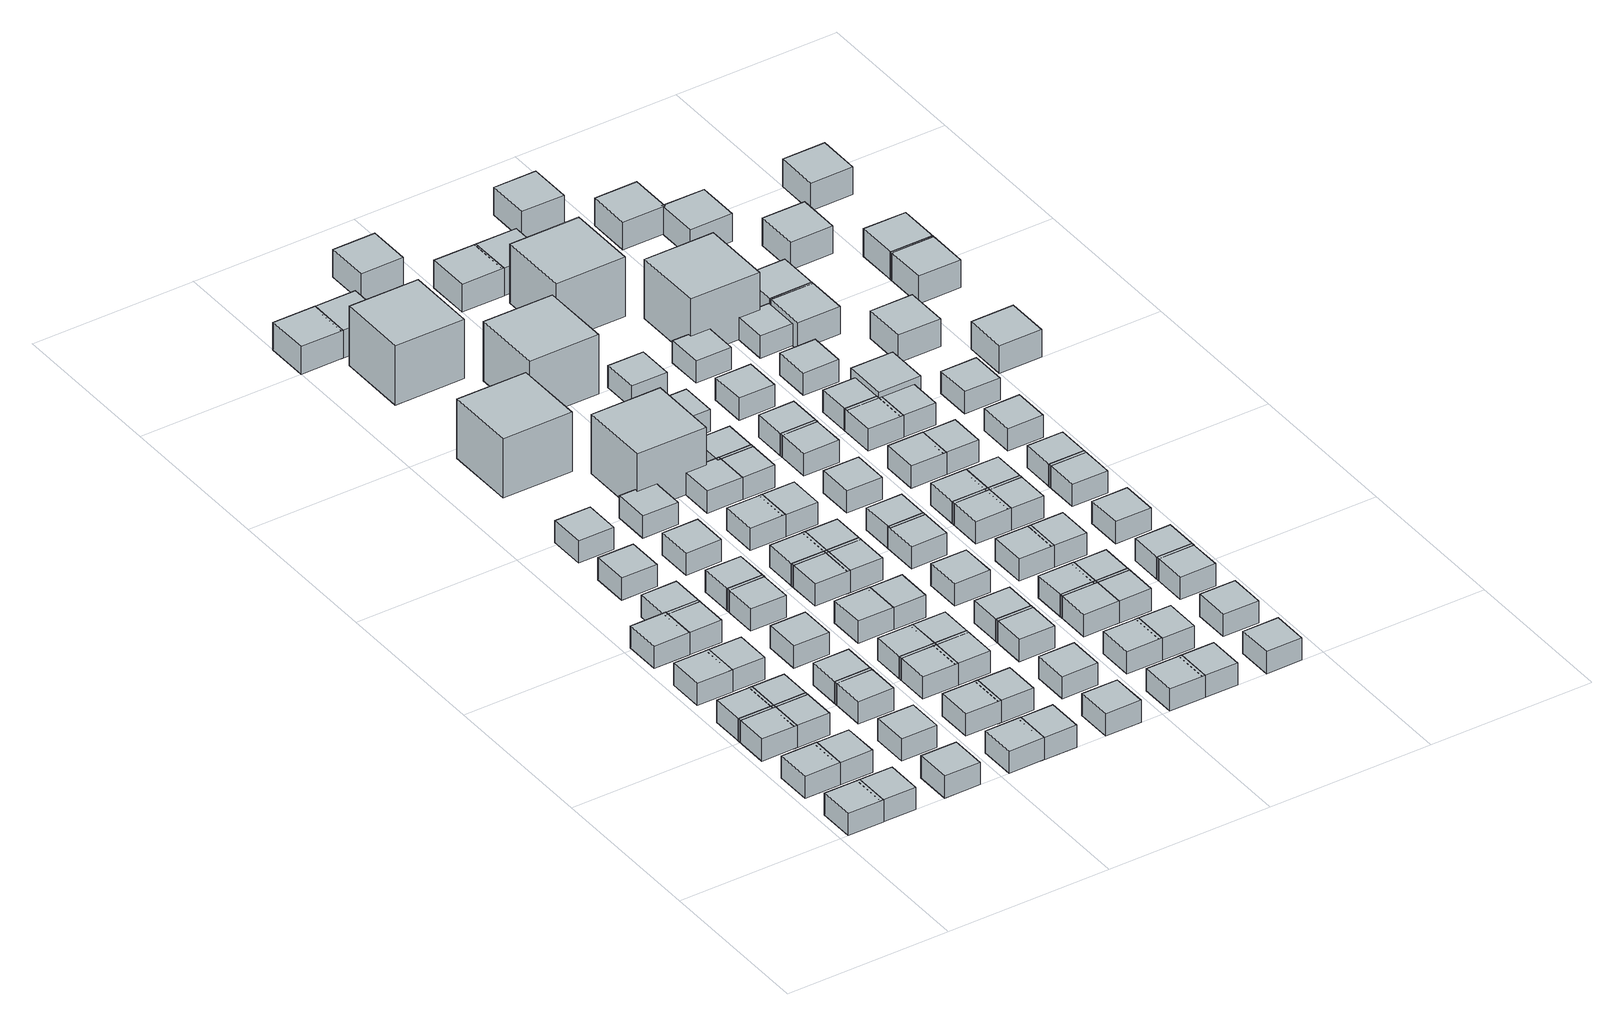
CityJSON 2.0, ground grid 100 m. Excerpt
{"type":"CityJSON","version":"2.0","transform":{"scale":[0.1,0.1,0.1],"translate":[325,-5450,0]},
"CityObjects":{
"object1":{"type":"GenericCityObject","geometry":[{"type":"Solid","lod":"1","boundaries":[[[[0,1,2,3]],[[4,5,1,0]],[[5,6,2,1]],[[6,7,3,2]],[[7,4,0,3]],[[7,6,5,4]]]]}]},
"object2":{"type":"GenericCityObject","geometry":[{"type":"Solid","lod":"1","boundaries":[[[[8,9,10,11]],[[12,13,9,8]],[[13,14,10,9]],[[14,15,11,10]],[[15,12,8,11]],[[15,14,13,12]]]]}]},
"object3":{"type":"GenericCityObject","geometry":[{"type":"Solid","lod":"1","boundaries":[[[[16,17,18,19]],[[20,21,17,16]],[[21,22,18,17]],[[22,23,19,18]],[[23,20,16,19]],[[23,22,21,20]]]]}]},
"object4":{"type":"GenericCityObject","geometry":[{"type":"Solid","lod":"1","boundaries":[[[[24,25,26,27]],[[28,29,25,24]],[[29,30,26,25]],[[30,31,27,26]],[[31,28,24,27]],[[31,30,29,28]]]]}]},
"object5":{"type":"GenericCityObject","geometry":[{"type":"Solid","lod":"1","boundaries":[[[[32,33,34,35]],[[36,37,33,32]],[[37,38,34,33]],[[38,39,35,34]],[[39,36,32,35]],[[39,38,37,36]]]]}]},
"object6":{"type":"GenericCityObject","geometry":[{"type":"Solid","lod":"1","boundaries":[[[[40,41,42,43]],[[44,45,41,40]],[[45,46,42,41]],[[46,47,43,42]],[[47,44,40,43]],[[47,46,45,44]]]]}]},
"object7":{"type":"GenericCityObject","geometry":[{"type":"Solid","lod":"1","boundaries":[[[[48,49,50,51]],[[52,53,49,48]],[[53,54,50,49]],[[54,55,51,50]],[[55,52,48,51]],[[55,54,53,52]]]]}]},
"object8":{"type":"GenericCityObject","geometry":[{"type":"Solid","lod":"1","boundaries":[[[[56,57,58,59]],[[60,61,57,56]],[[61,62,58,57]],[[62,63,59,58]],[[63,60,56,59]],[[63,62,61,60]]]]}]},
"object9":{"type":"GenericCityObject","geometry":[{"type":"Solid","lod":"1","boundaries":[[[[64,65,66,67]],[[68,69,65,64]],[[69,70,66,65]],[[70,71,67,66]],[[71,68,64,67]],[[71,70,69,68]]]]}]},
"object10":{"type":"GenericCityObject","geometry":[{"type":"Solid","lod":"1","boundaries":[[[[72,73,74,75]],[[76,77,73,72]],[[77,78,74,73]],[[78,79,75,74]],[[79,76,72,75]],[[79,78,77,76]]]]}]},
"object11":{"type":"GenericCityObject","geometry":[{"type":"Solid","lod":"1","boundaries":[[[[80,81,82,83]],[[84,85,81,80]],[[85,86,82,81]],[[86,87,83,82]],[[87,84,80,83]],[[87,86,85,84]]]]}]},
"object12":{"type":"GenericCityObject","geometry":[{"type":"Solid","lod":"1","boundaries":[[[[88,89,90,91]],[[92,93,89,88]],[[93,94,90,89]],[[94,95,91,90]],[[95,92,88,91]],[[95,94,93,92]]]]}]},
"object13":{"type":"GenericCityObject","geometry":[{"type":"Solid","lod":"1","boundaries":[[[[96,97,98,99]],[[100,101,97,96]],[[101,102,98,97]],[[102,103,99,98]],[[103,100,96,99]],[[103,102,101,100]]]]}]},
"object14":{"type":"GenericCityObject","geometry":[{"type":"Solid","lod":"1","boundaries":[[[[104,105,106,107]],[[108,109,105,104]],[[109,110,106,105]],[[110,111,107,106]],[[111,108,104,107]],[[111,110,109,108]]]]}]},
"object15":{"type":"GenericCityObject","geometry":[{"type":"Solid","lod":"1","boundaries":[[[[112,113,114,115]],[[116,117,113,112]],[[117,118,114,113]],[[118,119,115,114]],[[119,116,112,115]],[[119,118,117,116]]]]}]},
"object16":{"type":"GenericCityObject","geometry":[{"type":"Solid","lod":"1","boundaries":[[[[120,121,122,123]],[[124,125,121,120]],[[125,126,122,121]],[[126,127,123,122]],[[127,124,120,123]],[[127,126,125,124]]]]}]},
"object17":{"type":"GenericCityObject","geometry":[{"type":"Solid","lod":"1","boundaries":[[[[128,129,130,131]],[[132,133,129,128]],[[133,134,130,129]],[[134,135,131,130]],[[135,132,128,131]],[[135,134,133,132]]]]}]},
"object18":{"type":"GenericCityObject","geometry":[{"type":"Solid","lod":"1","boundaries":[[[[136,137,138,139]],[[140,141,137,136]],[[141,142,138,137]],[[142,143,139,138]],[[143,140,136,139]],[[143,142,141,140]]]]}]},
"object19":{"type":"GenericCityObject","geometry":[{"type":"Solid","lod":"1","boundaries":[[[[144,145,146,147]],[[148,149,145,144]],[[149,150,146,145]],[[150,151,147,146]],[[151,148,144,147]],[[151,150,149,148]]]]}]},
"object20":{"type":"GenericCityObject","geometry":[{"type":"Solid","lod":"1","boundaries":[[[[152,153,154,155]],[[156,157,153,152]],[[157,158,154,153]],[[158,159,155,154]],[[159,156,152,155]],[[159,158,157,156]]]]}]},
"object21":{"type":"GenericCityObject","geometry":[{"type":"Solid","lod":"1","boundaries":[[[[160,161,162,163]],[[164,165,161,160]],[[165,166,162,161]],[[166,167,163,162]],[[167,164,160,163]],[[167,166,165,164]]]]}]},
"object22":{"type":"GenericCityObject","geometry":[{"type":"Solid","lod":"1","boundaries":[[[[168,169,170,171]],[[172,173,169,168]],[[173,174,170,169]],[[174,175,171,170]],[[175,172,168,171]],[[175,174,173,172]]]]}]},
"object23":{"type":"GenericCityObject","geometry":[{"type":"Solid","lod":"1","boundaries":[[[[176,177,178,179]],[[180,181,177,176]],[[181,182,178,177]],[[182,183,179,178]],[[183,180,176,179]],[[183,182,181,180]]]]}]},
"object24":{"type":"GenericCityObject","geometry":[{"type":"Solid","lod":"1","boundaries":[[[[184,185,186,187]],[[188,189,185,184]],[[189,190,186,185]],[[190,191,187,186]],[[191,188,184,187]],[[191,190,189,188]]]]}]},
"object25":{"type":"GenericCityObject","geometry":[{"type":"Solid","lod":"1","boundaries":[[[[192,193,194,195]],[[196,197,193,192]],[[197,198,194,193]],[[198,199,195,194]],[[199,196,192,195]],[[199,198,197,196]]]]}]},
"object26":{"type":"GenericCityObject","geometry":[{"type":"Solid","lod":"1","boundaries":[[[[200,201,202,203]],[[204,205,201,200]],[[205,206,202,201]],[[206,207,203,202]],[[207,204,200,203]],[[207,206,205,204]]]]}]},
"object27":{"type":"GenericCityObject","geometry":[{"type":"Solid","lod":"1","boundaries":[[[[208,209,210,211]],[[212,213,209,208]],[[213,214,210,209]],[[214,215,211,210]],[[215,212,208,211]],[[215,214,213,212]]]]}]},
"object28":{"type":"GenericCityObject","geometry":[{"type":"Solid","lod":"1","boundaries":[[[[216,217,218,219]],[[220,221,217,216]],[[221,222,218,217]],[[222,223,219,218]],[[223,220,216,219]],[[223,222,221,220]]]]}]},
"object29":{"type":"GenericCityObject","geometry":[{"type":"Solid","lod":"1","boundaries":[[[[224,225,226,227]],[[228,229,225,224]],[[229,230,226,225]],[[230,231,227,226]],[[231,228,224,227]],[[231,230,229,228]]]]}]},
"object30":{"type":"GenericCityObject","geometry":[{"type":"Solid","lod":"1","boundaries":[[[[232,233,234,235]],[[236,237,233,232]],[[237,238,234,233]],[[238,239,235,234]],[[239,236,232,235]],[[239,238,237,236]]]]}]},
"object31":{"type":"GenericCityObject","geometry":[{"type":"Solid","lod":"1","boundaries":[[[[240,241,242,243]],[[244,245,241,240]],[[245,246,242,241]],[[246,247,243,242]],[[247,244,240,243]],[[247,246,245,244]]]]}]},
"object32":{"type":"GenericCityObject","geometry":[{"type":"Solid","lod":"1","boundaries":[[[[248,249,250,251]],[[252,253,249,248]],[[253,254,250,249]],[[254,255,251,250]],[[255,252,248,251]],[[255,254,253,252]]]]}]},
"object33":{"type":"GenericCityObject","geometry":[{"type":"Solid","lod":"1","boundaries":[[[[256,257,258,259]],[[260,261,257,256]],[[261,262,258,257]],[[262,263,259,258]],[[263,260,256,259]],[[263,262,261,260]]]]}]},
"object34":{"type":"GenericCityObject","geometry":[{"type":"Solid","lod":"1","boundaries":[[[[264,265,266,267]],[[268,269,265,264]],[[269,270,266,265]],[[270,271,267,266]],[[271,268,264,267]],[[271,270,269,268]]]]}]},
"object35":{"type":"GenericCityObject","geometry":[{"type":"Solid","lod":"1","boundaries":[[[[272,273,274,275]],[[276,277,273,272]],[[277,278,274,273]],[[278,279,275,274]],[[279,276,272,275]],[[279,278,277,276]]]]}]},
"object36":{"type":"GenericCityObject","geometry":[{"type":"Solid","lod":"1","boundaries":[[[[280,281,282,283]],[[284,285,281,280]],[[285,286,282,281]],[[286,287,283,282]],[[287,284,280,283]],[[287,286,285,284]]]]}]},
"object37":{"type":"GenericCityObject","geometry":[{"type":"Solid","lod":"1","boundaries":[[[[288,289,290,291]],[[292,293,289,288]],[[293,294,290,289]],[[294,295,291,290]],[[295,292,288,291]],[[295,294,293,292]]]]}]},
"object38":{"type":"GenericCityObject","geometry":[{"type":"Solid","lod":"1","boundaries":[[[[296,297,298,299]],[[300,301,297,296]],[[301,302,298,297]],[[302,303,299,298]],[[303,300,296,299]],[[303,302,301,300]]]]}]},
"object39":{"type":"GenericCityObject","geometry":[{"type":"Solid","lod":"1","boundaries":[[[[304,305,306,307]],[[308,309,305,304]],[[309,310,306,305]],[[310,311,307,306]],[[311,308,304,307]],[[311,310,309,308]]]]}]},
"object40":{"type":"GenericCityObject","geometry":[{"type":"Solid","lod":"1","boundaries":[[[[312,313,314,315]],[[316,317,313,312]],[[317,318,314,313]],[[318,319,315,314]],[[319,316,312,315]],[[319,318,317,316]]]]}]},
"object41":{"type":"GenericCityObject","geometry":[{"type":"Solid","lod":"1","boundaries":[[[[320,321,322,323]],[[324,325,321,320]],[[325,326,322,321]],[[326,327,323,322]],[[327,324,320,323]],[[327,326,325,324]]]]}]},
"object42":{"type":"GenericCityObject","geometry":[{"type":"Solid","lod":"1","boundaries":[[[[328,329,330,331]],[[332,333,329,328]],[[333,334,330,329]],[[334,335,331,330]],[[335,332,328,331]],[[335,334,333,332]]]]}]},
"object43":{"type":"GenericCityObject","geometry":[{"type":"Solid","lod":"1","boundaries":[[[[336,337,338,339]],[[340,341,337,336]],[[341,342,338,337]],[[342,343,339,338]],[[343,340,336,339]],[[343,342,341,340]]]]}]},
"object44":{"type":"GenericCityObject","geometry":[{"type":"Solid","lod":"1","boundaries":[[[[344,345,346,347]],[[348,349,345,344]],[[349,350,346,345]],[[350,351,347,346]],[[351,348,344,347]],[[351,350,349,348]]]]}]},
"object45":{"type":"GenericCityObject","geometry":[{"type":"Solid","lod":"1","boundaries":[[[[352,353,354,355]],[[356,357,353,352]],[[357,358,354,353]],[[358,359,355,354]],[[359,356,352,355]],[[359,358,357,356]]]]}]},
"object46":{"type":"GenericCityObject","geometry":[{"type":"Solid","lod":"1","boundaries":[[[[360,361,362,363]],[[364,365,361,360]],[[365,366,362,361]],[[366,367,363,362]],[[367,364,360,363]],[[367,366,365,364]]]]}]},
"object47":{"type":"GenericCityObject","geometry":[{"type":"Solid","lod":"1","boundaries":[[[[368,369,370,371]],[[372,373,369,368]],[[373,374,370,369]],[[374,375,371,370]],[[375,372,368,371]],[[375,374,373,372]]]]}]},
"object48":{"type":"GenericCityObject","geometry":[{"type":"Solid","lod":"1","boundaries":[[[[376,377,378,379]],[[380,381,377,376]],[[381,382,378,377]],[[382,383,379,378]],[[383,380,376,379]],[[383,382,381,380]]]]}]},
"object49":{"type":"GenericCityObject","geometry":[{"type":"Solid","lod":"1","boundaries":[[[[384,385,386,387]],[[388,389,385,384]],[[389,390,386,385]],[[390,391,387,386]],[[391,388,384,387]],[[391,390,389,388]]]]}]},
"object50":{"type":"GenericCityObject","geometry":[{"type":"Solid","lod":"1","boundaries":[[[[392,393,394,395]],[[396,397,393,392]],[[397,398,394,393]],[[398,399,395,394]],[[399,396,392,395]],[[399,398,397,396]]]]}]},
"object51":{"type":"GenericCityObject","geometry":[{"type":"Solid","lod":"1","boundaries":[[[[400,401,402,403]],[[404,405,401,400]],[[405,406,402,401]],[[406,407,403,402]],[[407,404,400,403]],[[407,406,405,404]]]]}]},
"object52":{"type":"GenericCityObject","geometry":[{"type":"Solid","lod":"1","boundaries":[[[[408,409,410,411]],[[412,413,409,408]],[[413,414,410,409]],[[414,415,411,410]],[[415,412,408,411]],[[415,414,413,412]]]]}]},
"object53":{"type":"GenericCityObject","geometry":[{"type":"Solid","lod":"1","boundaries":[[[[416,417,418,419]],[[420,421,417,416]],[[421,422,418,417]],[[422,423,419,418]],[[423,420,416,419]],[[423,422,421,420]]]]}]},
"object54":{"type":"GenericCityObject","geometry":[{"type":"Solid","lod":"1","boundaries":[[[[424,425,426,427]],[[428,429,425,424]],[[429,430,426,425]],[[430,431,427,426]],[[431,428,424,427]],[[431,430,429,428]]]]}]},
"object55":{"type":"GenericCityObject","geometry":[{"type":"Solid","lod":"1","boundaries":[[[[432,433,434,435]],[[436,437,433,432]],[[437,438,434,433]],[[438,439,435,434]],[[439,436,432,435]],[[439,438,437,436]]]]}]},
"object56":{"type":"GenericCityObject","geometry":[{"type":"Solid","lod":"1","boundaries":[[[[440,441,442,443]],[[444,445,441,440]],[[445,446,442,441]],[[446,447,443,442]],[[447,444,440,443]],[[447,446,445,444]]]]}]},
"object57":{"type":"GenericCityObject","geometry":[{"type":"Solid","lod":"1","boundaries":[[[[448,449,450,451]],[[452,453,449,448]],[[453,454,450,449]],[[454,455,451,450]],[[455,452,448,451]],[[455,454,453,452]]]]}]},
"object58":{"type":"GenericCityObject","geometry":[{"type":"Solid","lod":"1","boundaries":[[[[456,457,458,459]],[[460,461,457,456]],[[461,462,458,457]],[[462,463,459,458]],[[463,460,456,459]],[[463,462,461,460]]]]}]},
"object59":{"type":"GenericCityObject","geometry":[{"type":"Solid","lod":"1","boundaries":[[[[464,465,466,467]],[[468,469,465,464]],[[469,470,466,465]],[[470,471,467,466]],[[471,468,464,467]],[[471,470,469,468]]]]}]},
"object60":{"type":"GenericCityObject","geometry":[{"type":"Solid","lod":"1","boundaries":[[[[472,473,474,475]],[[476,477,473,472]],[[477,478,474,473]],[[478,479,475,474]],[[479,476,472,475]],[[479,478,477,476]]]]}]},
"object61":{"type":"GenericCityObject","geometry":[{"type":"Solid","lod":"1","boundaries":[[[[480,481,482,483]],[[484,485,481,480]],[[485,486,482,481]],[[486,487,483,482]],[[487,484,480,483]],[[487,486,485,484]]]]}]},
"object62":{"type":"GenericCityObject","geometry":[{"type":"Solid","lod":"1","boundaries":[[[[488,489,490,491]],[[492,493,489,488]],[[493,494,490,489]],[[494,495,491,490]],[[495,492,488,491]],[[495,494,493,492]]]]}]},
"object63":{"type":"GenericCityObject","geometry":[{"type":"Solid","lod":"1","boundaries":[[[[496,497,498,499]],[[500,501,497,496]],[[501,502,498,497]],[[502,503,499,498]],[[503,500,496,499]],[[503,502,501,500]]]]}]},
"object64":{"type":"GenericCityObject","geometry":[{"type":"Solid","lod":"1","boundaries":[[[[504,505,506,507]],[[508,509,505,504]],[[509,510,506,505]],[[510,511,507,506]],[[511,508,504,507]],[[511,510,509,508]]]]}]},
"object65":{"type":"GenericCityObject","geometry":[{"type":"Solid","lod":"1","boundaries":[[[[512,513,514,515]],[[516,517,513,512]],[[517,518,514,513]],[[518,519,515,514]],[[519,516,512,515]],[[519,518,517,516]]]]}]},
"object66":{"type":"GenericCityObject","geometry":[{"type":"Solid","lod":"1","boundaries":[[[[520,521,522,523]],[[524,525,521,520]],[[525,526,522,521]],[[526,527,523,522]],[[527,524,520,523]],[[527,526,525,524]]]]}]},
"object67":{"type":"GenericCityObject","geometry":[{"type":"Solid","lod":"1","boundaries":[[[[528,529,530,531]],[[532,533,529,528]],[[533,534,530,529]],[[534,535,531,530]],[[535,532,528,531]],[[535,534,533,532]]]]}]},
"object68":{"type":"GenericCityObject","geometry":[{"type":"Solid","lod":"1","boundaries":[[[[536,537,538,539]],[[540,541,537,536]],[[541,542,538,537]],[[542,543,539,538]],[[543,540,536,539]],[[543,542,541,540]]]]}]},
"object69":{"type":"GenericCityObject","geometry":[{"type":"Solid","lod":"1","boundaries":[[[[544,545,546,547]],[[548,549,545,544]],[[549,550,546,545]],[[550,551,547,546]],[[551,548,544,547]],[[551,550,549,548]]]]}]},
"object70":{"type":"GenericCityObject","geometry":[{"type":"Solid","lod":"1","boundaries":[[[[552,553,554,555]],[[556,557,553,552]],[[557,558,554,553]],[[558,559,555,554]],[[559,556,552,555]],[[559,558,557,556]]]]}]},
"object71":{"type":"GenericCityObject","geometry":[{"type":"Solid","lod":"1","boundaries":[[[[560,561,562,563]],[[564,565,561,560]],[[565,566,562,561]],[[566,567,563,562]],[[567,564,560,563]],[[567,566,565,564]]]]}]},
"object72":{"type":"GenericCityObject","geometry":[{"type":"Solid","lod":"1","boundaries":[[[[568,569,570,571]],[[572,573,569,568]],[[573,574,570,569]],[[574,575,571,570]],[[575,572,568,571]],[[575,574,573,572]]]]}]},
"object73":{"type":"GenericCityObject","geometry":[{"type":"Solid","lod":"1","boundaries":[[[[576,577,578,579]],[[580,581,577,576]],[[581,582,578,577]],[[582,583,579,578]],[[583,580,576,579]],[[583,582,581,580]]]]}]},
"object74":{"type":"GenericCityObject","geometry":[{"type":"Solid","lod":"1","boundaries":[[[[584,585,586,587]],[[588,589,585,584]],[[589,590,586,585]],[[590,591,587,586]],[[591,588,584,587]],[[591,590,589,588]]]]}]},
"object75":{"type":"GenericCityObject","geometry":[{"type":"Solid","lod":"1","boundaries":[[[[592,593,594,595]],[[596,597,593,592]],[[597,598,594,593]],[[598,599,595,594]],[[599,596,592,595]],[[599,598,597,596]]]]}]},
"object76":{"type":"GenericCityObject","geometry":[{"type":"Solid","lod":"1","boundaries":[[[[600,601,602,603]],[[604,605,601,600]],[[605,606,602,601]],[[606,607,603,602]],[[607,604,600,603]],[[607,606,605,604]]]]}]},
"object77":{"type":"GenericCityObject","geometry":[{"type":"Solid","lod":"1","boundaries":[[[[608,609,610,611]],[[612,613,609,608]],[[613,614,610,609]],[[614,615,611,610]],[[615,612,608,611]],[[615,614,613,612]]]]}]},
"object78":{"type":"GenericCityObject","geometry":[{"type":"Solid","lod":"1","boundaries":[[[[616,617,618,619]],[[620,621,617,616]],[[621,622,618,617]],[[622,623,619,618]],[[623,620,616,619]],[[623,622,621,620]]]]}]},
"object79":{"type":"GenericCityObject","geometry":[{"type":"Solid","lod":"1","boundaries":[[[[624,625,626,627]],[[628,629,625,624]],[[629,630,626,625]],[[630,631,627,626]],[[631,628,624,627]],[[631,630,629,628]]]]}]},
"object80":{"type":"GenericCityObject","geometry":[{"type":"Solid","lod":"1","boundaries":[[[[632,633,634,635]],[[636,637,633,632]],[[637,638,634,633]],[[638,639,635,634]],[[639,636,632,635]],[[639,638,637,636]]]]}]},
"object81":{"type":"GenericCityObject","geometry":[{"type":"Solid","lod":"1","boundaries":[[[[640,641,642,643]],[[644,645,641,640]],[[645,646,642,641]],[[646,647,643,642]],[[647,644,640,643]],[[647,646,645,644]]]]}]},
"object82":{"type":"GenericCityObject","geometry":[{"type":"Solid","lod":"1","boundaries":[[[[648,649,650,651]],[[652,653,649,648]],[[653,654,650,649]],[[654,655,651,650]],[[655,652,648,651]],[[655,654,653,652]]]]}]},
"object83":{"type":"GenericCityObject","geometry":[{"type":"Solid","lod":"1","boundaries":[[[[656,657,658,659]],[[660,661,657,656]],[[661,662,658,657]],[[662,663,659,658]],[[663,660,656,659]],[[663,662,661,660]]]]}]},
"object84":{"type":"GenericCityObject","geometry":[{"type":"Solid","lod":"1","boundaries":[[[[664,665,666,667]],[[668,669,665,664]],[[669,670,666,665]],[[670,671,667,666]],[[671,668,664,667]],[[671,670,669,668]]]]}]},
"object85":{"type":"GenericCityObject","geometry":[{"type":"Solid","lod":"1","boundaries":[[[[672,673,674,675]],[[676,677,673,672]],[[677,678,674,673]],[[678,679,675,674]],[[679,676,672,675]],[[679,678,677,676]]]]}]},
"object86":{"type":"GenericCityObject","geometry":[{"type":"Solid","lod":"1","boundaries":[[[[680,681,682,683]],[[684,685,681,680]],[[685,686,682,681]],[[686,687,683,682]],[[687,684,680,683]],[[687,686,685,684]]]]}]},
"object87":{"type":"GenericCityObject","geometry":[{"type":"Solid","lod":"1","boundaries":[[[[688,689,690,691]],[[692,693,689,688]],[[693,694,690,689]],[[694,695,691,690]],[[695,692,688,691]],[[695,694,693,692]]]]}]},
"object88":{"type":"GenericCityObject","geometry":[{"type":"Solid","lod":"1","boundaries":[[[[696,697,698,699]],[[700,701,697,696]],[[701,702,698,697]],[[702,703,699,698]],[[703,700,696,699]],[[703,702,701,700]]]]}]},
"object89":{"type":"GenericCityObject","geometry":[{"type":"Solid","lod":"1","boundaries":[[[[704,705,706,707]],[[708,709,705,704]],[[709,710,706,705]],[[710,711,707,706]],[[711,708,704,707]],[[711,710,709,708]]]]}]},
"object90":{"type":"GenericCityObject","geometry":[{"type":"Solid","lod":"1","boundaries":[[[[712,713,714,715]],[[716,717,713,712]],[[717,718,714,713]],[[718,719,715,714]],[[719,716,712,715]],[[719,718,717,716]]]]}]},
"object91":{"type":"GenericCityObject","geometry":[{"type":"Solid","lod":"1","boundaries":[[[[720,721,722,723]],[[724,725,721,720]],[[725,726,722,721]],[[726,727,723,722]],[[727,724,720,723]],[[727,726,725,724]]]]}]},
"object92":{"type":"GenericCityObject","geometry":[{"type":"Solid","lod":"1","boundaries":[[[[728,729,730,731]],[[732,733,729,728]],[[733,734,730,729]],[[734,735,731,730]],[[735,732,728,731]],[[735,734,733,732]]]]}]},
"object93":{"type":"GenericCityObject","geometry":[{"type":"Solid","lod":"1","boundaries":[[[[736,737,738,739]],[[740,741,737,736]],[[741,742,738,737]],[[742,743,739,738]],[[743,740,736,739]],[[743,742,741,740]]]]}]},
"object94":{"type":"GenericCityObject","geometry":[{"type":"Solid","lod":"1","boundaries":[[[[744,745,746,747]],[[748,749,745,744]],[[749,750,746,745]],[[750,751,747,746]],[[751,748,744,747]],[[751,750,749,748]]]]}]},
"object95":{"type":"GenericCityObject","geometry":[{"type":"Solid","lod":"1","boundaries":[[[[752,753,754,755]],[[756,757,753,752]],[[757,758,754,753]],[[758,759,755,754]],[[759,756,752,755]],[[759,758,757,756]]]]}]},
"object96":{"type":"GenericCityObject","geometry":[{"type":"Solid","lod":"1","boundaries":[[[[760,761,762,763]],[[764,765,761,760]],[[765,766,762,761]],[[766,767,763,762]],[[767,764,760,763]],[[767,766,765,764]]]]}]},
"object97":{"type":"GenericCityObject","geometry":[{"type":"Solid","lod":"1","boundaries":[[[[768,769,770,771]],[[772,773,769,768]],[[773,774,770,769]],[[774,775,771,770]],[[775,772,768,771]],[[775,774,773,772]]]]}]},
"object98":{"type":"GenericCityObject","geometry":[{"type":"Solid","lod":"1","boundaries":[[[[776,777,778,779]],[[780,781,777,776]],[[781,782,778,777]],[[782,783,779,778]],[[783,780,776,779]],[[783,782,781,780]]]]}]},
"object99":{"type":"GenericCityObject","geometry":[{"type":"Solid","lod":"1","boundaries":[[[[784,785,786,787]],[[788,789,785,784]],[[789,790,786,785]],[[790,791,787,786]],[[791,788,784,787]],[[791,790,789,788]]]]}]},
"object100":{"type":"GenericCityObject","geometry":[{"type":"Solid","lod":"1","boundaries":[[[[792,793,794,795]],[[796,797,793,792]],[[797,798,794,793]],[[798,799,795,794]],[[799,796,792,795]],[[799,798,797,796]]]]}]},
"object101":{"type":"GenericCityObject","geometry":[{"type":"Solid","lod":"1","boundaries":[[[[800,801,802,803]],[[804,805,801,800]],[[805,806,802,801]],[[806,807,803,802]],[[807,804,800,803]],[[807,806,805,804]]]]}]},
"object102":{"type":"GenericCityObject","geometry":[{"type":"Solid","lod":"1","boundaries":[[[[808,809,810,811]],[[812,813,809,808]],[[813,814,810,809]],[[814,815,811,810]],[[815,812,808,811]],[[815,814,813,812]]]]}]},
"object103":{"type":"GenericCityObject","geometry":[{"type":"Solid","lod":"1","boundaries":[[[[816,817,818,819]],[[820,821,817,816]],[[821,822,818,817]],[[822,823,819,818]],[[823,820,816,819]],[[823,822,821,820]]]]}]},
"object104":{"type":"GenericCityObject","geometry":[{"type":"Solid","lod":"1","boundaries":[[[[824,825,826,827]],[[828,829,825,824]],[[829,830,826,825]],[[830,831,827,826]],[[831,828,824,827]],[[831,830,829,828]]]]}]},
"object105":{"type":"GenericCityObject","geometry":[{"type":"Solid","lod":"1","boundaries":[[[[832,833,834,835]],[[836,837,833,832]],[[837,838,834,833]],[[838,839,835,834]],[[839,836,832,835]],[[839,838,837,836]]]]}]},
"object106":{"type":"GenericCityObject","geometry":[{"type":"Solid","lod":"1","boundaries":[[[[840,841,842,843]],[[844,845,841,840]],[[845,846,842,841]],[[846,847,843,842]],[[847,844,840,843]],[[847,846,845,844]]]]}]},
"object107":{"type":"GenericCityObject","geometry":[{"type":"Solid","lod":"1","boundaries":[[[[848,849,850,851]],[[852,853,849,848]],[[853,854,850,849]],[[854,855,851,850]],[[855,852,848,851]],[[855,854,853,852]]]]}]},
"object108":{"type":"GenericCityObject","geometry":[{"type":"Solid","lod":"1","boundaries":[[[[856,857,858,859]],[[860,861,857,856]],[[861,862,858,857]],[[862,863,859,858]],[[863,860,856,859]],[[863,862,861,860]]]]}]},
"object109":{"type":"GenericCityObject","geometry":[{"type":"Solid","lod":"1","boundaries":[[[[864,865,866,867]],[[868,869,865,864]],[[869,870,866,865]],[[870,871,867,866]],[[871,868,864,867]],[[871,870,869,868]]]]}]},
"object110":{"type":"GenericCityObject","geometry":[{"type":"Solid","lod":"1","boundaries":[[[[872,873,874,875]],[[876,877,873,872]],[[877,878,874,873]],[[878,879,875,874]],[[879,876,872,875]],[[879,878,877,876]]]]}]}
},
"vertices":[
[50,0,0],[270,0,0],[270,220,0],[50,220,0],[50,0,140],[270,0,140],[270,220,140],[50,220,140],
[50,400,0],[270,400,0],[270,620,0],[50,620,0],[50,400,140],[270,400,140],[270,620,140],[50,620,140],
[250,0,0],[470,0,0],[470,220,0],[250,220,0],[250,0,140],[470,0,140],[470,220,140],[250,220,140],
[50,800,0],[270,800,0],[270,1020,0],[50,1020,0],[50,800,140],[270,800,140],[270,1020,140],[50,1020,140],
[50,1000,0],[270,1000,0],[270,1220,0],[50,1220,0],[50,1000,140],[270,1000,140],[270,1220,140],[50,1220,140],
[250,400,0],[470,400,0],[470,620,0],[250,620,0],[250,400,140],[470,400,140],[470,620,140],[250,620,140],
[50,1400,0],[270,1400,0],[270,1620,0],[50,1620,0],[50,1400,140],[270,1400,140],[270,1620,140],[50,1620,140],
[250,800,0],[470,800,0],[470,1020,0],[250,1020,0],[250,800,140],[470,800,140],[470,1020,140],[250,1020,140],
[250,1000,0],[470,1000,0],[470,1220,0],[250,1220,0],[250,1000,140],[470,1000,140],[470,1220,140],[250,1220,140],
[50,1800,0],[270,1800,0],[270,2020,0],[50,2020,0],[50,1800,140],[270,1800,140],[270,2020,140],[50,2020,140],
[650,0,0],[870,0,0],[870,220,0],[650,220,0],[650,0,140],[870,0,140],[870,220,140],[650,220,140],
[250,1400,0],[470,1400,0],[470,1620,0],[250,1620,0],[250,1400,140],[470,1400,140],[470,1620,140],[250,1620,140],
[650,400,0],[870,400,0],[870,620,0],[650,620,0],[650,400,140],[870,400,140],[870,620,140],[650,620,140],
[250,1800,0],[470,1800,0],[470,2020,0],[250,2020,0],[250,1800,140],[470,1800,140],[470,2020,140],[250,2020,140],
[250,2000,0],[470,2000,0],[470,2220,0],[250,2220,0],[250,2000,140],[470,2000,140],[470,2220,140],[250,2220,140],
[650,800,0],[870,800,0],[870,1020,0],[650,1020,0],[650,800,140],[870,800,140],[870,1020,140],[650,1020,140],
[650,1000,0],[870,1000,0],[870,1220,0],[650,1220,0],[650,1000,140],[870,1000,140],[870,1220,140],[650,1220,140],
[250,2400,0],[470,2400,0],[470,2620,0],[250,2620,0],[250,2400,140],[470,2400,140],[470,2620,140],[250,2620,140],
[1050,0,0],[1270,0,0],[1270,220,0],[1050,220,0],[1050,0,140],[1270,0,140],[1270,220,140],[1050,220,140],
[650,1400,0],[870,1400,0],[870,1620,0],[650,1620,0],[650,1400,140],[870,1400,140],[870,1620,140],[650,1620,140],
[250,2800,0],[470,2800,0],[470,3020,0],[250,3020,0],[250,2800,140],[470,2800,140],[470,3020,140],[250,3020,140],
[1050,400,0],[1270,400,0],[1270,620,0],[1050,620,0],[1050,400,140],[1270,400,140],[1270,620,140],[1050,620,140],
[650,1800,0],[870,1800,0],[870,2020,0],[650,2020,0],[650,1800,140],[870,1800,140],[870,2020,140],[650,2020,140],
[650,2000,0],[870,2000,0],[870,2220,0],[650,2220,0],[650,2000,140],[870,2000,140],[870,2220,140],[650,2220,140],
[1250,0,0],[1470,0,0],[1470,220,0],[1250,220,0],[1250,0,140],[1470,0,140],[1470,220,140],[1250,220,140],
[1050,800,0],[1270,800,0],[1270,1020,0],[1050,1020,0],[1050,800,140],[1270,800,140],[1270,1020,140],[1050,1020,140],
[1050,1000,0],[1270,1000,0],[1270,1220,0],[1050,1220,0],[1050,1000,140],[1270,1000,140],[1270,1220,140],[1050,1220,140],
[650,2400,0],[870,2400,0],[870,2620,0],[650,2620,0],[650,2400,140],[870,2400,140],[870,2620,140],[650,2620,140],
[1250,400,0],[1470,400,0],[1470,620,0],[1250,620,0],[1250,400,140],[1470,400,140],[1470,620,140],[1250,620,140],
[250,3500,0],[679,3500,0],[679,3929,0],[250,3929,0],[250,3500,375],[679,3500,375],[679,3929,375],[250,3929,375],
[1050,1400,0],[1270,1400,0],[1270,1620,0],[1050,1620,0],[1050,1400,140],[1270,1400,140],[1270,1620,140],[1050,1620,140],
[650,2800,0],[870,2800,0],[870,3020,0],[650,3020,0],[650,2800,140],[870,2800,140],[870,3020,140],[650,3020,140],
[1250,800,0],[1470,800,0],[1470,1020,0],[1250,1020,0],[1250,800,140],[1470,800,140],[1470,1020,140],[1250,1020,140],
[0,5000,0],[262,5000,0],[262,5262,0],[0,5262,0],[0,5000,175],[262,5000,175],[262,5262,175],[0,5262,175],
[1250,1000,0],[1470,1000,0],[1470,1220,0],[1250,1220,0],[1250,1000,140],[1470,1000,140],[1470,1220,140],[1250,1220,140],
[1050,1800,0],[1270,1800,0],[1270,2020,0],[1050,2020,0],[1050,1800,140],[1270,1800,140],[1270,2020,140],[1050,2020,140],
[1050,2000,0],[1270,2000,0],[1270,2220,0],[1050,2220,0],[1050,2000,140],[1270,2000,140],[1270,2220,140],[1050,2220,140],
[1650,0,0],[1870,0,0],[1870,220,0],[1650,220,0],[1650,0,140],[1870,0,140],[1870,220,140],[1650,220,140],
[1250,1400,0],[1470,1400,0],[1470,1620,0],[1250,1620,0],[1250,1400,140],[1470,1400,140],[1470,1620,140],[1250,1620,140],
[250,4500,0],[679,4500,0],[679,4929,0],[250,4929,0],[250,4500,375],[679,4500,375],[679,4929,375],[250,4929,375],
[1050,2400,0],[1270,2400,0],[1270,2620,0],[1050,2620,0],[1050,2400,140],[1270,2400,140],[1270,2620,140],[1050,2620,140],
[1650,400,0],[1870,400,0],[1870,620,0],[1650,620,0],[1650,400,140],[1870,400,140],[1870,620,140],[1650,620,140],
[250,5000,0],[512,5000,0],[512,5262,0],[250,5262,0],[250,5000,175],[512,5000,175],[512,5262,175],[250,5262,175],
[750,3000,0],[1179,3000,0],[1179,3429,0],[750,3429,0],[750,3000,375],[1179,3000,375],[1179,3429,375],[750,3429,375],
[1250,1800,0],[1470,1800,0],[1470,2020,0],[1250,2020,0],[1250,1800,140],[1470,1800,140],[1470,2020,140],[1250,2020,140],
[1250,2000,0],[1470,2000,0],[1470,2220,0],[1250,2220,0],[1250,2000,140],[1470,2000,140],[1470,2220,140],[1250,2220,140],
[1050,2800,0],[1270,2800,0],[1270,3020,0],[1050,3020,0],[1050,2800,140],[1270,2800,140],[1270,3020,140],[1050,3020,140],
[1650,800,0],[1870,800,0],[1870,1020,0],[1650,1020,0],[1650,800,140],[1870,800,140],[1870,1020,140],[1650,1020,140],
[1650,1000,0],[1870,1000,0],[1870,1220,0],[1650,1220,0],[1650,1000,140],[1870,1000,140],[1870,1220,140],[1650,1220,140],
[1250,2400,0],[1470,2400,0],[1470,2620,0],[1250,2620,0],[1250,2400,140],[1470,2400,140],[1470,2620,140],[1250,2620,140],
[2050,0,0],[2270,0,0],[2270,220,0],[2050,220,0],[2050,0,140],[2270,0,140],[2270,220,140],[2050,220,140],
[1650,1400,0],[1870,1400,0],[1870,1620,0],[1650,1620,0],[1650,1400,140],[1870,1400,140],[1870,1620,140],[1650,1620,140],
[750,4000,0],[1179,4000,0],[1179,4429,0],[750,4429,0],[750,4000,375],[1179,4000,375],[1179,4429,375],[750,4429,375],
[1250,2800,0],[1470,2800,0],[1470,3020,0],[1250,3020,0],[1250,2800,140],[1470,2800,140],[1470,3020,140],[1250,3020,140],
[1250,3000,0],[1470,3000,0],[1470,3220,0],[1250,3220,0],[1250,3000,140],[1470,3000,140],[1470,3220,140],[1250,3220,140],
[2050,400,0],[2270,400,0],[2270,620,0],[2050,620,0],[2050,400,140],[2270,400,140],[2270,620,140],[2050,620,140],
[1650,1800,0],[1870,1800,0],[1870,2020,0],[1650,2020,0],[1650,1800,140],[1870,1800,140],[1870,2020,140],[1650,2020,140],
[1650,2000,0],[1870,2000,0],[1870,2220,0],[1650,2220,0],[1650,2000,140],[1870,2000,140],[1870,2220,140],[1650,2220,140],
[2250,0,0],[2470,0,0],[2470,220,0],[2250,220,0],[2250,0,140],[2470,0,140],[2470,220,140],[2250,220,140],
[620,5370,0],[882,5370,0],[882,5632,0],[620,5632,0],[620,5370,175],[882,5370,175],[882,5632,175],[620,5632,175],
[1250,3400,0],[1470,3400,0],[1470,3620,0],[1250,3620,0],[1250,3400,140],[1470,3400,140],[1470,3620,140],[1250,3620,140],
[2050,800,0],[2270,800,0],[2270,1020,0],[2050,1020,0],[2050,800,140],[2270,800,140],[2270,1020,140],[2050,1020,140],
[2050,1000,0],[2270,1000,0],[2270,1220,0],[2050,1220,0],[2050,1000,140],[2270,1000,140],[2270,1220,140],[2050,1220,140],
[1650,2400,0],[1870,2400,0],[1870,2620,0],[1650,2620,0],[1650,2400,140],[1870,2400,140],[1870,2620,140],[1650,2620,140],
[2250,400,0],[2470,400,0],[2470,620,0],[2250,620,0],[2250,400,140],[2470,400,140],[2470,620,140],[2250,620,140],
[1250,3800,0],[1470,3800,0],[1470,4020,0],[1250,4020,0],[1250,3800,140],[1470,3800,140],[1470,4020,140],[1250,4020,140],
[2050,1400,0],[2270,1400,0],[2270,1620,0],[2050,1620,0],[2050,1400,140],[2270,1400,140],[2270,1620,140],[2050,1620,140],
[1650,2800,0],[1870,2800,0],[1870,3020,0],[1650,3020,0],[1650,2800,140],[1870,2800,140],[1870,3020,140],[1650,3020,140],
[2250,800,0],[2470,800,0],[2470,1020,0],[2250,1020,0],[2250,800,140],[2470,800,140],[2470,1020,140],[2250,1020,140],
[1000,5000,0],[1262,5000,0],[1262,5262,0],[1000,5262,0],[1000,5000,175],[1262,5000,175],[1262,5262,175],[1000,5262,175],
[1650,3000,0],[1870,3000,0],[1870,3220,0],[1650,3220,0],[1650,3000,140],[1870,3000,140],[1870,3220,140],[1650,3220,140],
[2250,1000,0],[2470,1000,0],[2470,1220,0],[2250,1220,0],[2250,1000,140],[2470,1000,140],[2470,1220,140],[2250,1220,140],
[2050,1800,0],[2270,1800,0],[2270,2020,0],[2050,2020,0],[2050,1800,140],[2270,1800,140],[2270,2020,140],[2050,2020,140],
[2050,2000,0],[2270,2000,0],[2270,2220,0],[2050,2220,0],[2050,2000,140],[2270,2000,140],[2270,2220,140],[2050,2220,140],
[2650,0,0],[2870,0,0],[2870,220,0],[2650,220,0],[2650,0,140],[2870,0,140],[2870,220,140],[2650,220,140],
[1650,3400,0],[1870,3400,0],[1870,3620,0],[1650,3620,0],[1650,3400,140],[1870,3400,140],[1870,3620,140],[1650,3620,140],
[2250,1400,0],[2470,1400,0],[2470,1620,0],[2250,1620,0],[2250,1400,140],[2470,1400,140],[2470,1620,140],[2250,1620,140],
[1250,4500,0],[1679,4500,0],[1679,4929,0],[1250,4929,0],[1250,4500,375],[1679,4500,375],[1679,4929,375],[1250,4929,375],
[2050,2400,0],[2270,2400,0],[2270,2620,0],[2050,2620,0],[2050,2400,140],[2270,2400,140],[2270,2620,140],[2050,2620,140],
[2650,400,0],[2870,400,0],[2870,620,0],[2650,620,0],[2650,400,140],[2870,400,140],[2870,620,140],[2650,620,140],
[1250,5000,0],[1512,5000,0],[1512,5262,0],[1250,5262,0],[1250,5000,175],[1512,5000,175],[1512,5262,175],[1250,5262,175],
[1650,3800,0],[1870,3800,0],[1870,4020,0],[1650,4020,0],[1650,3800,140],[1870,3800,140],[1870,4020,140],[1650,4020,140],
[2250,1800,0],[2470,1800,0],[2470,2020,0],[2250,2020,0],[2250,1800,140],[2470,1800,140],[2470,2020,140],[2250,2020,140],
[2250,2000,0],[2470,2000,0],[2470,2220,0],[2250,2220,0],[2250,2000,140],[2470,2000,140],[2470,2220,140],[2250,2220,140],
[2050,2800,0],[2270,2800,0],[2270,3020,0],[2050,3020,0],[2050,2800,140],[2270,2800,140],[2270,3020,140],[2050,3020,140],
[2650,800,0],[2870,800,0],[2870,1020,0],[2650,1020,0],[2650,800,140],[2870,800,140],[2870,1020,140],[2650,1020,140],
[2050,3000,0],[2270,3000,0],[2270,3220,0],[2050,3220,0],[2050,3000,140],[2270,3000,140],[2270,3220,140],[2050,3220,140],
[2650,1000,0],[2870,1000,0],[2870,1220,0],[2650,1220,0],[2650,1000,140],[2870,1000,140],[2870,1220,140],[2650,1220,140],
[2250,2400,0],[2470,2400,0],[2470,2620,0],[2250,2620,0],[2250,2400,140],[2470,2400,140],[2470,2620,140],[2250,2620,140],
[2050,3400,0],[2270,3400,0],[2270,3620,0],[2050,3620,0],[2050,3400,140],[2270,3400,140],[2270,3620,140],[2050,3620,140],
[2650,1400,0],[2870,1400,0],[2870,1620,0],[2650,1620,0],[2650,1400,140],[2870,1400,140],[2870,1620,140],[2650,1620,140],
[1750,4000,0],[2179,4000,0],[2179,4429,0],[1750,4429,0],[1750,4000,375],[2179,4000,375],[2179,4429,375],[1750,4429,375],
[2250,2800,0],[2470,2800,0],[2470,3020,0],[2250,3020,0],[2250,2800,140],[2470,2800,140],[2470,3020,140],[2250,3020,140],
[2250,3000,0],[2512,3000,0],[2512,3262,0],[2250,3262,0],[2250,3000,175],[2512,3000,175],[2512,3262,175],[2250,3262,175],
[2050,3800,0],[2270,3800,0],[2270,4020,0],[2050,4020,0],[2050,3800,140],[2270,3800,140],[2270,4020,140],[2050,4020,140],
[2650,1800,0],[2870,1800,0],[2870,2020,0],[2650,2020,0],[2650,1800,140],[2870,1800,140],[2870,2020,140],[2650,2020,140],
[2650,2000,0],[2870,2000,0],[2870,2220,0],[2650,2220,0],[2650,2000,140],[2870,2000,140],[2870,2220,140],[2650,2220,140],
[1620,5370,0],[1882,5370,0],[1882,5632,0],[1620,5632,0],[1620,5370,175],[1882,5370,175],[1882,5632,175],[1620,5632,175],
[2650,2400,0],[2870,2400,0],[2870,2620,0],[2650,2620,0],[2650,2400,140],[2870,2400,140],[2870,2620,140],[2650,2620,140],
[2250,3750,0],[2512,3750,0],[2512,4012,0],[2250,4012,0],[2250,3750,175],[2512,3750,175],[2512,4012,175],[2250,4012,175],
[2250,4000,0],[2512,4000,0],[2512,4262,0],[2250,4262,0],[2250,4000,175],[2512,4000,175],[2512,4262,175],[2250,4262,175],
[2650,2800,0],[2870,2800,0],[2870,3020,0],[2650,3020,0],[2650,2800,140],[2870,2800,140],[2870,3020,140],[2650,3020,140],
[2000,5000,0],[2262,5000,0],[2262,5262,0],[2000,5262,0],[2000,5000,175],[2262,5000,175],[2262,5262,175],[2000,5262,175],
[2620,3370,0],[2882,3370,0],[2882,3632,0],[2620,3632,0],[2620,3370,175],[2882,3370,175],[2882,3632,175],[2620,3632,175],
[2250,4750,0],[2512,4750,0],[2512,5012,0],[2250,5012,0],[2250,4750,175],[2512,4750,175],[2512,5012,175],[2250,5012,175],
[3000,3000,0],[3262,3000,0],[3262,3262,0],[3000,3262,0],[3000,3000,175],[3262,3000,175],[3262,3262,175],[3000,3262,175],
[2620,4370,0],[2882,4370,0],[2882,4632,0],[2620,4632,0],[2620,4370,175],[2882,4370,175],[2882,4632,175],[2620,4632,175],
[3000,3750,0],[3262,3750,0],[3262,4012,0],[3000,4012,0],[3000,3750,175],[3262,3750,175],[3262,4012,175],[3000,4012,175],
[3000,4000,0],[3262,4000,0],[3262,4262,0],[3000,4262,0],[3000,4000,175],[3262,4000,175],[3262,4262,175],[3000,4262,175],
[3000,4750,0],[3262,4750,0],[3262,5012,0],[3000,5012,0],[3000,4750,175],[3262,4750,175],[3262,5012,175],[3000,5012,175]
]}
